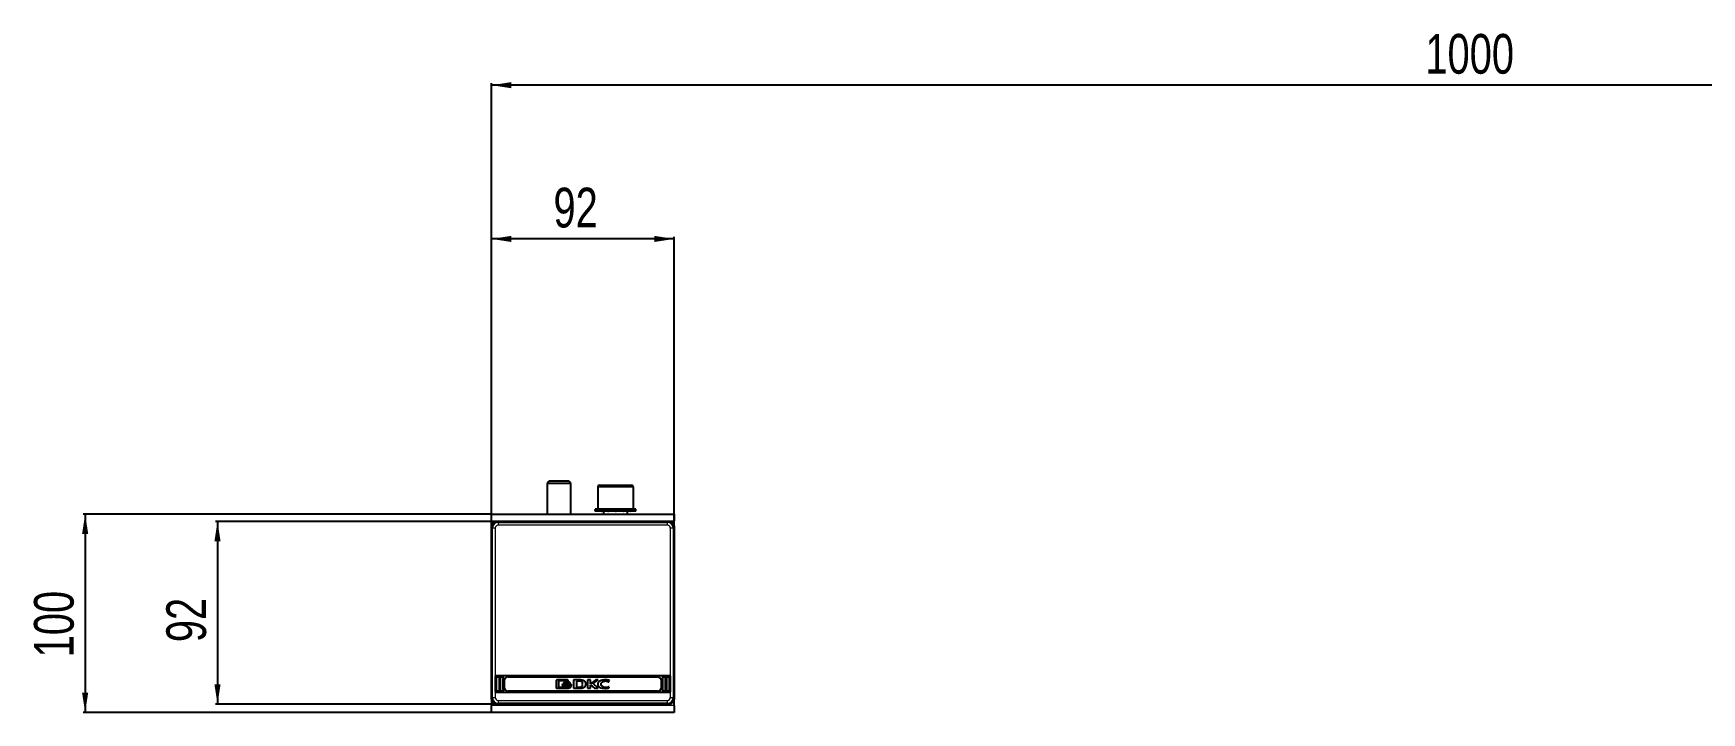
# Model space of a CAD drawing. Header units: millimetres. Extents: x -438 to 3468, y -870 to 660.
# Drawn here: x -434 to 406, y 195 to 537 of the extents above; entities that cross this region are included whole.
import ezdxf

# ---------------------------------------------------------------- set-up
doc = ezdxf.new("R2010")
doc.units = ezdxf.units.MM
doc.layers.add('FORMAT', color=7, linetype='Continuous')
doc.styles.add('SLDTEXTSTYLE0', font='TXT', dxfattribs={"width": 0.75})
doc.dimstyles.new('SLDDIMSTYLE0', dxfattribs={"dimtxt": 20, "dimasz": 10, "dimexe": 0, "dimexo": 0.0625, "dimgap": 5, "dimtad": 2, "dimdec": 1, "dimrnd": 1e-09, "dimzin": 12, "dimdsep": 46, "dimtxsty": 'SLDTEXTSTYLE0', "dimsah": 1, "dimcen": 0.09, "dimadec": 0, "dimazin": 3, "dimtfac": 1, "dimtofl": 0, "dimtmove": 0, "dimatfit": 3, "dimfxl": 0, "dimfrac": 2, "dimtolj": 1, "dimtzin": 12, "dimarcsym": 0})

# ---------------------------------------------------------------- blocks, each defined once
blk = doc.blocks.new('_D')
at = {"layer": 'FORMAT'}
for p, q in [((-203.42, 288.93), (-203.42, 434.45)), ((-111.42, 433.45), (-203.42, 433.45)), ((-111.42, 288.93), (-111.42, 434.45))]:
    blk.add_line(p, q, dxfattribs=at)
for points in [[(-203.42, 433.45), (-193.42, 431.91), (-193.42, 434.99)], [(-111.42, 433.45), (-121.42, 434.99), (-121.42, 431.91)]]:
    blk.add_solid(points, dxfattribs=at)
at = {"layer": 'FORMAT', "insert": (-172.2, 459.23), "char_height": 20, "attachment_point": 1, "style": 'SLDTEXTSTYLE0'}
blk.add_mtext('92', dxfattribs=at)
blk = doc.blocks.new('_D_1')
at = {"layer": 'FORMAT'}
for p, q in [((-203.43, 294.95), (-409.1, 294.95)), ((-408.1, 294.95), (-408.1, 194.95)), ((-203.43, 194.95), (-409.1, 194.95))]:
    blk.add_line(p, q, dxfattribs=at)
for points in [[(-408.1, 294.95), (-409.64, 284.95), (-406.56, 284.95)], [(-408.1, 194.95), (-406.56, 204.95), (-409.64, 204.95)]]:
    blk.add_solid(points, dxfattribs=at)
at = {"layer": 'FORMAT', "insert": (-433.88, 222.78), "char_height": 20, "attachment_point": 1, "rotation": 90, "style": 'SLDTEXTSTYLE0'}
blk.add_mtext('100', dxfattribs=at)
blk = doc.blocks.new('_D_2')
at = {"layer": 'FORMAT'}
for p, q in [((-149.93, 291.2), (-342.43, 291.2)), ((-341.43, 291.2), (-341.43, 199.2)), ((-149.93, 199.2), (-342.43, 199.2))]:
    blk.add_line(p, q, dxfattribs=at)
for points in [[(-341.43, 291.2), (-342.97, 281.2), (-339.89, 281.2)], [(-341.43, 199.2), (-339.89, 209.2), (-342.97, 209.2)]]:
    blk.add_solid(points, dxfattribs=at)
at = {"layer": 'FORMAT', "insert": (-367.21, 230.42), "char_height": 20, "attachment_point": 1, "rotation": 90, "style": 'SLDTEXTSTYLE0'}
blk.add_mtext('92', dxfattribs=at)
blk = doc.blocks.new('_D_3')
at = {"layer": 'FORMAT'}
for p, q in [((-203.42, 288.93), (-203.42, 511.86)), ((796.58, 510.86), (-203.42, 510.86)), ((796.58, 288.93), (796.58, 511.86))]:
    blk.add_line(p, q, dxfattribs=at)
for points in [[(-203.42, 510.86), (-193.42, 509.32), (-193.42, 512.4)], [(796.58, 510.86), (786.58, 512.4), (786.58, 509.32)]]:
    blk.add_solid(points, dxfattribs=at)
at = {"layer": 'FORMAT', "insert": (267.02, 536.64), "char_height": 20, "attachment_point": 1, "style": 'SLDTEXTSTYLE0'}
blk.add_mtext('1000', dxfattribs=at)

msp = doc.modelspace()

# ---------------------------------------------------------------- linework, layer by layer
at = {"color": 7, "linetype": 'Continuous', "lineweight": 25}
for p, q in [((-174.35, 311.45), (-175.42, 310.37)), ((-164.5, 311.45), (-174.35, 311.45)), ((-163.42, 310.37), (-164.5, 311.45)), ((-175.42, 310.37), (-175.42, 294.95)), ((-163.42, 310.37), (-175.42, 310.37)), ((-163.42, 294.95), (-163.42, 310.37)), ((-149.92, 308.45), (-149.92, 297.45)), ((-148.92, 309.45), (-140.5, 309.45)), ((-140.5, 309.45), (-132.92, 309.45)), ((-131.92, 297.45), (-131.92, 308.45)), ((-203.42, 291.45), (-203.42, 294.95)), ((-203.42, 294.95), (-111.42, 294.95)), ((-151.17, 297.45), (-151.17, 296.45)), ((-151.17, 297.45), (-151.17, 297.2)), ((-150.37, 297.45), (-151.17, 297.45)), ((-151.17, 297.45), (-151.17, 297.45)), ((-151.17, 296.45), (-151.17, 296.7)), ((-150.37, 296.45), (-151.17, 296.45)), ((-151.17, 296.45), (-151.17, 296.45)), ((-150.37, 297.45), (-150.27, 297.45)), ((-150.37, 296.45), (-150.27, 296.45)), ((-150.27, 297.45), (-150.27, 297.2)), ((-148.13, 297.45), (-150.27, 297.45)), ((-150.27, 296.45), (-150.27, 296.7)), ((-148.13, 296.45), (-150.27, 296.45)), ((-148.13, 297.45), (-147.95, 297.45)), ((-148.13, 296.45), (-147.95, 296.45)), ((-147.95, 297.45), (-147.95, 297.2)), ((-144.8, 297.45), (-147.95, 297.45)), ((-147.95, 296.45), (-147.95, 296.7)), ((-144.8, 296.45), (-147.95, 296.45)), ((-146.92, 296.45), (-146.92, 294.95)), ((-144.8, 297.45), (-144.56, 297.45)), ((-144.8, 296.45), (-144.56, 296.45)), ((-144.56, 297.45), (-144.56, 297.2)), ((-140.87, 297.45), (-144.56, 297.45)), ((-144.56, 296.45), (-144.56, 296.7)), ((-140.87, 296.45), (-144.56, 296.45)), ((-140.87, 297.45), (-140.69, 297.45)), ((-140.87, 297.45), (-140.78, 297.45)), ((-140.87, 296.45), (-140.69, 296.45)), ((-140.69, 296.45), (-140.62, 296.45)), ((-140.66, 297.45), (-140.62, 297.45)), ((-140.62, 297.45), (-140.62, 297.2)), ((-136.95, 297.45), (-140.62, 297.45)), ((-140.62, 296.45), (-140.62, 296.7)), ((-136.95, 296.45), (-140.62, 296.45)), ((-136.95, 297.45), (-136.72, 297.45)), ((-136.95, 296.45), (-136.72, 296.45)), ((-136.72, 297.45), (-136.72, 297.2)), ((-133.64, 297.45), (-136.72, 297.45)), ((-136.72, 296.45), (-136.72, 296.7)), ((-133.64, 296.45), (-136.72, 296.45)), ((-134.92, 294.95), (-134.92, 296.45)), ((-133.64, 297.45), (-133.46, 297.45)), ((-133.64, 296.45), (-133.46, 296.45)), ((-133.46, 297.45), (-133.46, 297.2)), ((-131.43, 297.45), (-133.46, 297.45)), ((-133.46, 296.45), (-133.46, 296.7)), ((-131.43, 296.45), (-133.46, 296.45)), ((-131.43, 297.45), (-131.34, 297.45)), ((-131.43, 296.45), (-131.34, 296.45)), ((-131.34, 297.45), (-131.34, 297.2)), ((-130.67, 297.45), (-131.34, 297.45)), ((-131.34, 296.45), (-131.34, 296.7)), ((-130.67, 296.45), (-131.34, 296.45)), ((-130.67, 296.45), (-130.67, 297.45)), ((-111.42, 294.95), (-111.42, 291.45)), ((-203.42, 291.45), (-203.42, 288.92)), ((-203.42, 288.3), (-203.42, 288.92)), ((-203.42, 202.1), (-203.42, 288.3)), ((-201.15, 291.2), (-200.52, 291.2)), ((-200.52, 291.2), (-164.92, 291.2)), ((-164.92, 291.2), (-164.92, 291.06)), ((-164.42, 290.93), (-150.42, 290.93)), ((-149.92, 291.06), (-149.92, 291.2)), ((-149.92, 291.2), (-114.32, 291.2)), ((-114.32, 291.2), (-113.7, 291.2)), ((-111.42, 288.92), (-111.42, 291.45)), ((-111.42, 288.92), (-111.42, 288.3)), ((-111.42, 288.3), (-111.42, 202.1)), ((-113.32, 213.4), (-201.52, 213.4)), ((-201.52, 213.4), (-201.52, 205.2)), ((-201.02, 205.9), (-201.02, 212.7)), ((-200.82, 212.9), (-199.72, 212.9)), ((-199.52, 212.7), (-199.52, 205.9)), ((-199.02, 205.9), (-199.02, 212.7)), ((-198.82, 212.9), (-197.72, 212.9)), ((-197.52, 212.7), (-197.52, 205.9)), ((-197.02, 207.7), (-197.02, 210.9)), ((-195.02, 212.9), (-119.82, 212.9)), ((-170.85, 210.96), (-170.85, 207.64)), ((-165.17, 211.4), (-170.41, 211.4)), ((-169.44, 211.07), (-165.26, 211.07)), ((-169.44, 207.53), (-169.44, 211.07)), ((-165.26, 211.07), (-165.26, 210.68)), ((-165.26, 210.68), (-164.74, 210.68)), ((-164.74, 210.68), (-164.74, 210.96)), ((-159.28, 211.42), (-162.1, 211.4)), ((-162.1, 211.4), (-162.1, 207.2)), ((-159.48, 210.83), (-160.52, 210.82)), ((-160.52, 210.82), (-160.52, 207.72)), ((-155, 211.4), (-155, 207.2)), ((-153.51, 211.4), (-155, 211.4)), ((-153.51, 209.43), (-153.51, 211.4)), ((-150.84, 211.4), (-153.51, 209.43)), ((-152.24, 209.54), (-149.71, 211.4)), ((-149.71, 211.4), (-150.84, 211.4)), ((-144.44, 210.38), (-144.25, 210.38)), ((-144.25, 210.38), (-143.99, 211.1)), ((-117.82, 207.7), (-117.82, 210.9)), ((-117.32, 212.7), (-117.32, 205.9)), ((-117.12, 212.9), (-116.02, 212.9)), ((-115.82, 205.9), (-115.82, 212.7)), ((-115.32, 212.7), (-115.32, 205.9)), ((-115.12, 212.9), (-114.02, 212.9)), ((-113.82, 205.9), (-113.82, 212.7)), ((-113.32, 205.2), (-113.32, 213.4)), ((-203.42, 201.47), (-203.42, 202.1)), ((-201.52, 205.2), (-113.32, 205.2)), ((-199.72, 205.7), (-200.82, 205.7)), ((-197.72, 205.7), (-198.82, 205.7)), ((-119.82, 205.7), (-195.02, 205.7)), ((-170.41, 207.2), (-165.17, 207.2)), ((-166.98, 207.52), (-169.44, 207.53)), ((-167.7, 209.38), (-167.7, 208.93)), ((-167.7, 208.67), (-167.7, 208.2)), ((-163.25, 208.83), (-163.25, 209.28)), ((-163.25, 208.1), (-163.25, 208.57)), ((-162.1, 207.2), (-159.42, 207.21)), ((-160.52, 207.72), (-159.57, 207.73)), ((-159.42, 207.21), (-159.41, 207.21)), ((-159.41, 207.21), (-159.39, 207.21)), ((-155, 207.2), (-153.49, 207.2)), ((-153.49, 208.96), (-151.48, 207.2)), ((-153.49, 207.2), (-153.49, 208.96)), ((-149.65, 207.2), (-152.24, 209.54)), ((-151.48, 207.2), (-149.65, 207.2)), ((-144.26, 207.43), (-144.07, 207.97)), ((-144.07, 207.97), (-144.23, 207.97)), ((-116.02, 205.7), (-117.12, 205.7)), ((-114.02, 205.7), (-115.12, 205.7)), ((-111.42, 202.1), (-111.42, 201.47)), ((-203.42, 201.47), (-203.42, 198.45)), ((-203.42, 194.95), (-203.42, 198.45)), ((-111.42, 194.95), (-203.42, 194.95)), ((-200.52, 199.2), (-201.15, 199.2)), ((-164.92, 199.2), (-200.52, 199.2)), ((-164.92, 199.2), (-164.92, 199.33)), ((-164.42, 199.47), (-150.42, 199.47)), ((-149.92, 199.33), (-149.92, 199.2)), ((-114.32, 199.2), (-149.92, 199.2)), ((-113.7, 199.2), (-114.32, 199.2)), ((-111.42, 198.45), (-111.42, 201.47)), ((-111.42, 198.45), (-111.42, 194.95))]:
    msp.add_line(p, q, dxfattribs=at)
at = {"color": 8, "linetype": 'Continuous', "lineweight": 18}
for p, q in [((-140.45, 308.45), (-149.92, 308.45)), ((-131.92, 308.45), (-140.45, 308.45)), ((-203.42, 291.45), (-111.42, 291.45)), ((-202.97, 287.85), (-203.42, 288.3)), ((-201.52, 287.85), (-202.97, 287.85)), ((-202.97, 202.55), (-202.97, 287.85)), ((-201.52, 287.85), (-201.52, 213.4)), ((-200.52, 291.2), (-200.07, 290.74)), ((-200.07, 290.74), (-200.07, 289.3)), ((-200.07, 290.74), (-114.77, 290.74)), ((-114.77, 289.3), (-200.07, 289.3)), ((-114.77, 290.74), (-114.32, 291.2)), ((-114.77, 289.3), (-114.77, 290.74)), ((-113.32, 213.4), (-113.32, 287.85)), ((-111.87, 287.85), (-113.32, 287.85)), ((-111.42, 288.3), (-111.87, 287.85)), ((-111.87, 287.85), (-111.87, 202.55)), ((-201.02, 212.7), (-200.92, 212.7)), ((-201.02, 205.9), (-201.02, 212.7)), ((-201.02, 212.7), (-201.02, 212.7)), ((-200.92, 212.7), (-200.92, 205.9)), ((-200.82, 212.8), (-200.82, 212.9)), ((-200.82, 212.9), (-199.72, 212.9)), ((-200.82, 212.9), (-200.82, 212.9)), ((-199.72, 212.8), (-200.82, 212.8)), ((-199.72, 212.8), (-199.72, 212.9)), ((-199.72, 212.9), (-199.72, 212.9)), ((-199.62, 205.9), (-199.62, 212.7)), ((-199.62, 212.7), (-199.52, 212.7)), ((-199.52, 212.7), (-199.52, 205.9)), ((-199.52, 212.7), (-199.52, 212.7)), ((-199.02, 212.7), (-198.92, 212.7)), ((-199.02, 205.9), (-199.02, 212.7)), ((-199.02, 212.7), (-199.02, 212.7)), ((-198.92, 212.7), (-198.92, 205.9)), ((-198.82, 212.8), (-198.82, 212.9)), ((-198.82, 212.9), (-197.72, 212.9)), ((-198.82, 212.9), (-198.82, 212.9)), ((-197.72, 212.8), (-198.82, 212.8)), ((-197.72, 212.8), (-197.72, 212.9)), ((-197.72, 212.9), (-197.72, 212.9)), ((-197.62, 205.9), (-197.62, 212.7)), ((-197.62, 212.7), (-197.52, 212.7)), ((-197.52, 212.7), (-197.52, 205.9)), ((-197.52, 212.7), (-197.52, 212.7)), ((-197.02, 207.7), (-197.02, 210.9)), ((-196.92, 210.9), (-197.02, 210.9)), ((-197.02, 210.9), (-197.02, 210.9)), ((-196.92, 210.9), (-196.92, 207.7)), ((-195.02, 212.9), (-119.82, 212.9)), ((-195.02, 212.8), (-195.02, 212.9)), ((-195.02, 212.9), (-195.02, 212.9)), ((-119.82, 212.8), (-195.02, 212.8)), ((-119.82, 212.9), (-119.82, 212.8)), ((-119.82, 212.9), (-119.82, 212.9)), ((-117.92, 207.7), (-117.92, 210.9)), ((-117.82, 210.9), (-117.92, 210.9)), ((-117.82, 210.9), (-117.82, 207.7)), ((-117.82, 210.9), (-117.82, 210.9)), ((-117.32, 212.7), (-117.22, 212.7)), ((-117.32, 205.9), (-117.32, 212.7)), ((-117.32, 212.7), (-117.32, 212.7)), ((-117.22, 212.7), (-117.22, 205.9)), ((-117.12, 212.9), (-117.12, 212.8)), ((-117.12, 212.9), (-116.02, 212.9)), ((-117.12, 212.9), (-117.12, 212.9)), ((-116.02, 212.8), (-117.12, 212.8)), ((-116.02, 212.9), (-116.02, 212.8)), ((-116.02, 212.9), (-116.02, 212.9)), ((-115.92, 205.9), (-115.92, 212.7)), ((-115.92, 212.7), (-115.82, 212.7)), ((-115.82, 212.7), (-115.82, 205.9)), ((-115.82, 212.7), (-115.82, 212.7)), ((-115.32, 205.9), (-115.32, 212.7)), ((-115.22, 212.7), (-115.32, 212.7)), ((-115.32, 212.7), (-115.32, 212.7)), ((-115.22, 212.7), (-115.22, 205.9)), ((-115.12, 212.8), (-115.12, 212.9)), ((-115.12, 212.9), (-114.02, 212.9)), ((-115.12, 212.9), (-115.12, 212.9)), ((-114.02, 212.8), (-115.12, 212.8)), ((-114.02, 212.8), (-114.02, 212.9)), ((-114.02, 212.9), (-114.02, 212.9)), ((-113.92, 205.9), (-113.92, 212.7)), ((-113.82, 212.7), (-113.92, 212.7)), ((-113.82, 212.7), (-113.82, 205.9)), ((-113.82, 212.7), (-113.82, 212.7)), ((-203.42, 202.1), (-202.97, 202.55)), ((-202.97, 202.55), (-201.52, 202.55)), ((-201.52, 205.2), (-201.52, 202.55)), ((-201.02, 205.9), (-200.92, 205.9)), ((-201.02, 205.9), (-201.02, 205.9)), ((-200.82, 205.8), (-199.72, 205.8)), ((-200.82, 205.7), (-200.82, 205.8)), ((-199.72, 205.7), (-200.82, 205.7)), ((-200.82, 205.7), (-200.82, 205.7)), ((-199.72, 205.7), (-199.72, 205.8)), ((-199.72, 205.7), (-199.72, 205.7)), ((-199.62, 205.9), (-199.52, 205.9)), ((-199.52, 205.9), (-199.52, 205.9)), ((-199.02, 205.9), (-198.92, 205.9)), ((-199.02, 205.9), (-199.02, 205.9)), ((-198.82, 205.8), (-197.72, 205.8)), ((-198.82, 205.7), (-198.82, 205.8)), ((-197.72, 205.7), (-198.82, 205.7)), ((-198.82, 205.7), (-198.82, 205.7)), ((-197.72, 205.7), (-197.72, 205.8)), ((-197.72, 205.7), (-197.72, 205.7)), ((-197.62, 205.9), (-197.52, 205.9)), ((-197.52, 205.9), (-197.52, 205.9)), ((-196.92, 207.7), (-197.02, 207.7)), ((-197.02, 207.7), (-197.02, 207.7)), ((-195.02, 205.8), (-119.82, 205.8)), ((-195.02, 205.8), (-195.02, 205.7)), ((-119.82, 205.7), (-195.02, 205.7)), ((-195.02, 205.7), (-195.02, 205.7)), ((-119.82, 205.7), (-119.82, 205.8)), ((-119.82, 205.7), (-119.82, 205.7)), ((-117.82, 207.7), (-117.92, 207.7)), ((-117.82, 207.7), (-117.82, 207.7)), ((-117.32, 205.9), (-117.22, 205.9)), ((-117.32, 205.9), (-117.32, 205.9)), ((-117.12, 205.8), (-116.02, 205.8)), ((-117.12, 205.8), (-117.12, 205.7)), ((-116.02, 205.7), (-117.12, 205.7)), ((-117.12, 205.7), (-117.12, 205.7)), ((-116.02, 205.8), (-116.02, 205.7)), ((-116.02, 205.7), (-116.02, 205.7)), ((-115.92, 205.9), (-115.82, 205.9)), ((-115.82, 205.9), (-115.82, 205.9)), ((-115.22, 205.9), (-115.32, 205.9)), ((-115.32, 205.9), (-115.32, 205.9)), ((-115.12, 205.7), (-115.12, 205.8)), ((-115.12, 205.8), (-114.02, 205.8)), ((-114.02, 205.7), (-115.12, 205.7)), ((-115.12, 205.7), (-115.12, 205.7)), ((-114.02, 205.7), (-114.02, 205.8)), ((-114.02, 205.7), (-114.02, 205.7)), ((-113.82, 205.9), (-113.92, 205.9)), ((-113.82, 205.9), (-113.82, 205.9)), ((-113.32, 202.55), (-113.32, 205.2)), ((-113.32, 202.55), (-111.87, 202.55)), ((-111.87, 202.55), (-111.42, 202.1)), ((-111.42, 198.45), (-203.42, 198.45)), ((-200.07, 199.65), (-200.52, 199.2)), ((-200.07, 201.1), (-114.77, 201.1)), ((-200.07, 201.1), (-200.07, 199.65)), ((-114.77, 199.65), (-200.07, 199.65)), ((-114.77, 199.65), (-114.77, 201.1)), ((-114.32, 199.2), (-114.77, 199.65))]:
    msp.add_line(p, q, dxfattribs=at)
at = {"color": 7, "linetype": 'Continuous', "lineweight": 25}
for centre, radius, start, end in [((-148.92, 308.45), 1, 90, 180), ((-132.92, 308.45), 1, 0, 90), ((-200.82, 212.7), 0.2, 90, 180), ((-199.72, 212.7), 0.2, 360, 90), ((-198.82, 212.7), 0.2, 90, 180), ((-197.72, 212.7), 0.2, 360, 90), ((-195.02, 210.9), 2, 90, 180), ((-119.82, 210.9), 2, 0, 90), ((-117.12, 212.7), 0.2, 90, 180), ((-116.02, 212.7), 0.2, 0, 90), ((-115.12, 212.7), 0.2, 90, 180), ((-114.02, 212.7), 0.2, 0, 90), ((-200.82, 205.9), 0.2, 180, 270), ((-199.72, 205.9), 0.2, 270, 360), ((-198.82, 205.9), 0.2, 180, 270), ((-197.72, 205.9), 0.2, 270, 360), ((-195.02, 207.7), 2, 180, 270), ((-119.82, 207.7), 2, 270, 0), ((-117.12, 205.9), 0.2, 180, 270), ((-116.02, 205.9), 0.2, 270, 0), ((-115.12, 205.9), 0.2, 180, 270), ((-114.02, 205.9), 0.2, 270, 0)]:
    msp.add_arc(centre, radius, start, end, dxfattribs=at)
at = {"color": 8, "linetype": 'Continuous', "lineweight": 18}
for centre, radius, start, end in [((-200.82, 212.7), 0.198, 90, 180), ((-200.82, 212.7), 0.0982, 90, 180), ((-199.72, 212.7), 0.198, 360, 90), ((-199.72, 212.7), 0.0982, 0, 90), ((-198.82, 212.7), 0.198, 90, 180), ((-198.82, 212.7), 0.0982, 90, 180), ((-197.72, 212.7), 0.198, 360, 90), ((-197.72, 212.7), 0.0982, 360, 90), ((-195.02, 210.9), 2, 90, 180), ((-195.02, 210.9), 1.9, 90, 180), ((-119.82, 210.9), 2, 0, 90), ((-119.82, 210.9), 1.9, 0, 90), ((-117.12, 212.7), 0.198, 90, 180), ((-117.12, 212.7), 0.0982, 90, 180), ((-116.02, 212.7), 0.198, 0, 90), ((-116.02, 212.7), 0.0982, 0, 90), ((-115.12, 212.7), 0.198, 90, 180), ((-115.12, 212.7), 0.0982, 90, 180), ((-114.02, 212.7), 0.198, 0, 90), ((-114.02, 212.7), 0.0982, 0, 90), ((-200.82, 205.9), 0.198, 180, 270), ((-200.82, 205.9), 0.0982, 180, 270), ((-199.72, 205.9), 0.0982, 270, 360), ((-199.72, 205.9), 0.198, 270, 360), ((-198.82, 205.9), 0.198, 180, 270), ((-198.82, 205.9), 0.0982, 180, 270), ((-197.72, 205.9), 0.0982, 270, 360), ((-197.72, 205.9), 0.198, 270, 360), ((-195.02, 207.7), 2, 180, 270), ((-195.02, 207.7), 1.9, 180, 270), ((-119.82, 207.7), 1.9, 270, 0), ((-119.82, 207.7), 2, 270, 0), ((-117.12, 205.9), 0.198, 180, 270), ((-117.12, 205.9), 0.0982, 180, 270), ((-116.02, 205.9), 0.0982, 270, 0), ((-116.02, 205.9), 0.198, 270, 0), ((-115.12, 205.9), 0.198, 180, 270), ((-115.12, 205.9), 0.0982, 180, 270), ((-114.02, 205.9), 0.0982, 270, 0), ((-114.02, 205.9), 0.198, 270, 0)]:
    msp.add_arc(centre, radius, start, end, dxfattribs=at)
at = {"color": 7, "linetype": 'Continuous', "lineweight": 25}
for centre, major_axis, ratio, start_param, end_param in [((-200.37, 288.15), (2.27, -2.27), 0.935113, 2.575748, 3.707437), ((-164.42, 291.06), (0.5, 0), 0.267949, 3.141593, 4.712389), ((-150.42, 291.06), (0.5, 0), 0.267949, 4.712389, 6.283185), ((-114.47, 288.15), (-2.27, -2.27), 0.935113, 2.575748, 3.707437), ((-200.37, 202.25), (2.27, 2.27), 0.935113, 2.575748, 3.707437), ((-164.42, 199.33), (0.5, 0), 0.267949, 1.570796, 3.141593), ((-150.42, 199.33), (0.5, 0), 0.267949, 0, 1.570796), ((-114.47, 202.25), (-2.27, 2.27), 0.935113, 2.575748, 3.707437)]:
    msp.add_ellipse(centre, major_axis=major_axis, ratio=ratio, start_param=start_param, end_param=end_param, dxfattribs=at)
at = {"color": 8, "linetype": 'Continuous', "lineweight": 18}
for centre, major_axis, ratio, start_param, end_param in [((-199.97, 287.74), (2.13, -2.13), 0.997754, 2.389713, 3.893472), ((-199.97, 287.74), (1.13, -1.13), 0.935113, 2.389713, 3.893472), ((-114.88, 287.74), (2.13, 2.13), 0.997754, 5.531306, 7.035065), ((-114.88, 287.74), (-1.13, -1.13), 0.935113, 2.389713, 3.893472), ((-199.97, 202.65), (2.13, 2.13), 0.997754, 2.389713, 3.893472), ((-199.97, 202.65), (1.13, 1.13), 0.935113, 2.389713, 3.893472), ((-114.88, 202.65), (-1.13, 1.13), 0.935113, 2.389713, 3.893472), ((-114.88, 202.65), (-2.13, 2.13), 0.997754, 2.389713, 3.893472)]:
    msp.add_ellipse(centre, major_axis=major_axis, ratio=ratio, start_param=start_param, end_param=end_param, dxfattribs=at)
at = {"color": 7, "linetype": 'Continuous', "lineweight": 25}
for points, knots in [([(-151.17, 297.2), (-151.17, 297.24), (-151.17, 297.3), (-151.17, 297.38), (-151.17, 297.43), (-151.17, 297.45)], [0, 0, 0, 0, 0.4999808, 0.7499881, 1, 1, 1, 1]), ([(-151.17, 296.45), (-151.17, 296.47), (-151.17, 296.51), (-151.17, 296.59), (-151.17, 296.66), (-151.17, 296.7)], [0, 0, 0, 0, 0.25014, 0.50028, 1, 1, 1, 1]), ([(-150.27, 297.2), (-150.29, 297.24), (-150.31, 297.3), (-150.35, 297.38), (-150.36, 297.43), (-150.37, 297.45)], [0, 0, 0, 0, 0.4999808, 0.7499881, 1, 1, 1, 1]), ([(-150.37, 296.45), (-150.36, 296.47), (-150.35, 296.51), (-150.31, 296.59), (-150.29, 296.66), (-150.27, 296.7)], [0, 0, 0, 0, 0.25014, 0.50028, 1, 1, 1, 1]), ([(-147.95, 297.2), (-147.98, 297.24), (-148.03, 297.3), (-148.09, 297.38), (-148.12, 297.43), (-148.13, 297.45)], [0, 0, 0, 0, 0.499981, 0.749988, 1, 1, 1, 1]), ([(-148.13, 296.45), (-148.12, 296.47), (-148.09, 296.51), (-148.03, 296.59), (-147.98, 296.66), (-147.95, 296.7)], [0, 0, 0, 0, 0.25014, 0.50028, 1, 1, 1, 1]), ([(-144.56, 297.2), (-144.6, 297.24), (-144.66, 297.3), (-144.74, 297.38), (-144.78, 297.43), (-144.8, 297.45)], [0, 0, 0, 0, 0.499981, 0.749988, 1, 1, 1, 1]), ([(-144.8, 296.45), (-144.78, 296.47), (-144.74, 296.51), (-144.66, 296.59), (-144.6, 296.66), (-144.56, 296.7)], [0, 0, 0, 0, 0.25014, 0.50028, 1, 1, 1, 1]), ([(-140.62, 297.2), (-140.66, 297.24), (-140.72, 297.3), (-140.81, 297.38), (-140.85, 297.43), (-140.87, 297.45)], [0, 0, 0, 0, 0.499981, 0.749988, 1, 1, 1, 1]), ([(-140.87, 296.45), (-140.85, 296.47), (-140.81, 296.51), (-140.72, 296.59), (-140.66, 296.66), (-140.62, 296.7)], [0, 0, 0, 0, 0.25014, 0.50028, 1, 1, 1, 1]), ([(-140.62, 297.2), (-140.63, 297.27), (-140.66, 297.4), (-140.68, 297.43), (-140.69, 297.45)], [0, 0, 0, 0, 0.561794, 1, 1, 1, 1]), ([(-140.62, 296.7), (-140.63, 296.62), (-140.66, 296.49), (-140.68, 296.46), (-140.69, 296.45)], [0, 0, 0, 0, 0.561794, 1, 1, 1, 1]), ([(-136.72, 297.2), (-136.76, 297.24), (-136.82, 297.3), (-136.89, 297.38), (-136.93, 297.43), (-136.95, 297.45)], [0, 0, 0, 0, 0.499981, 0.749988, 1, 1, 1, 1]), ([(-136.95, 296.45), (-136.93, 296.47), (-136.89, 296.51), (-136.82, 296.59), (-136.76, 296.66), (-136.72, 296.7)], [0, 0, 0, 0, 0.25014, 0.50028, 1, 1, 1, 1]), ([(-133.46, 297.2), (-133.49, 297.24), (-133.54, 297.3), (-133.59, 297.38), (-133.62, 297.43), (-133.64, 297.45)], [0, 0, 0, 0, 0.499981, 0.749988, 1, 1, 1, 1]), ([(-133.64, 296.45), (-133.62, 296.47), (-133.59, 296.51), (-133.54, 296.59), (-133.49, 296.66), (-133.46, 296.7)], [0, 0, 0, 0, 0.25014, 0.50028, 1, 1, 1, 1]), ([(-131.34, 297.2), (-131.36, 297.24), (-131.38, 297.3), (-131.41, 297.38), (-131.42, 297.43), (-131.43, 297.45)], [0, 0, 0, 0, 0.499981, 0.749988, 1, 1, 1, 1]), ([(-131.43, 296.45), (-131.42, 296.47), (-131.41, 296.51), (-131.38, 296.59), (-131.36, 296.66), (-131.34, 296.7)], [0, 0, 0, 0, 0.25014, 0.50028, 1, 1, 1, 1]), ([(-170.41, 211.4), (-170.48, 211.39), (-170.61, 211.37), (-170.75, 211.26), (-170.83, 211.11), (-170.84, 211.01), (-170.85, 210.96)], [0, 0, 0, 0, 0.281303, 0.555629, 0.773878, 1, 1, 1, 1]), ([(-165.45, 210.45), (-165.7, 210.43), (-166.17, 210.4), (-166.75, 210.17), (-167.17, 209.88), (-167.32, 209.63), (-167.39, 209.51)], [0, 0, 0, 0, 0.32886, 0.6213684, 0.8224445, 1, 1, 1, 1]), ([(-167.29, 209.34), (-167.19, 209.46), (-166.95, 209.72), (-166.32, 210.03), (-165.79, 210.07), (-165.45, 210.1)], [0, 0, 0, 0, 0.235625, 0.507433, 1, 1, 1, 1]), ([(-163.5, 209.48), (-163.55, 209.58), (-163.66, 209.8), (-163.96, 210.04), (-164.53, 210.36), (-165.06, 210.41), (-165.45, 210.45)], [0, 0, 0, 0, 0.149079, 0.314363, 0.498773, 1, 1, 1, 1]), ([(-165.45, 210.1), (-165.22, 210.09), (-164.8, 210.07), (-164.26, 209.88), (-163.84, 209.63), (-163.67, 209.42), (-163.59, 209.32)], [0, 0, 0, 0, 0.322978, 0.614423, 0.818337, 1, 1, 1, 1]), ([(-164.74, 210.96), (-164.74, 211.02), (-164.76, 211.15), (-164.88, 211.3), (-165.02, 211.38), (-165.12, 211.39), (-165.17, 211.4)], [0, 0, 0, 0, 0.2852483, 0.5605631, 0.7771515, 1, 1, 1, 1]), ([(-158.83, 210.78), (-158.96, 210.79), (-159.18, 210.82), (-159.39, 210.83), (-159.48, 210.83)], [0, 0, 0, 0, 0.5866346, 1, 1, 1, 1]), ([(-156.91, 210.98), (-157.07, 211.05), (-157.43, 211.22), (-158.23, 211.38), (-158.86, 211.4), (-159.28, 211.42)], [0, 0, 0, 0, 0.216742, 0.489643, 1, 1, 1, 1]), ([(-157.48, 209.3), (-157.49, 209.44), (-157.49, 209.68), (-157.56, 210), (-157.69, 210.26), (-157.92, 210.5), (-158.32, 210.67), (-158.65, 210.74), (-158.83, 210.78)], [0, 0, 0, 0, 0.176808, 0.319231, 0.43938, 0.552395, 0.749205, 1, 1, 1, 1]), ([(-157.64, 207.35), (-157.42, 207.42), (-157, 207.55), (-156.47, 207.91), (-156.07, 208.36), (-155.83, 208.88), (-155.78, 209.45), (-155.94, 210.02), (-156.32, 210.57), (-156.7, 210.84), (-156.91, 210.98)], [0, 0, 0, 0, 0.138091, 0.265455, 0.384013, 0.496103, 0.605759, 0.71979, 0.847662, 1, 1, 1, 1]), ([(-146.1, 211.45), (-146.6, 211.42), (-147.53, 211.37), (-148.76, 210.93), (-149.52, 210.36), (-149.87, 209.79), (-149.9, 209.5), (-149.92, 209.35)], [0, 0, 0, 0, 0.315674, 0.58952, 0.813199, 0.909026, 1, 1, 1, 1]), ([(-148.24, 209.25), (-148.22, 209.42), (-148.18, 209.76), (-147.88, 210.2), (-147.43, 210.57), (-146.81, 210.85), (-146.32, 210.88), (-146.07, 210.9)], [0, 0, 0, 0, 0.165415, 0.334737, 0.516014, 0.747902, 1, 1, 1, 1]), ([(-143.99, 211.1), (-144.36, 211.21), (-145.05, 211.42), (-145.77, 211.44), (-146.1, 211.45)], [0, 0, 0, 0, 0.5368, 1, 1, 1, 1]), ([(-146.07, 210.9), (-145.73, 210.87), (-145.14, 210.82), (-144.65, 210.51), (-144.44, 210.38)], [0, 0, 0, 0, 0.579608, 1, 1, 1, 1]), ([(-170.85, 207.64), (-170.84, 207.57), (-170.82, 207.44), (-170.71, 207.3), (-170.57, 207.21), (-170.47, 207.2), (-170.41, 207.2)], [0, 0, 0, 0, 0.285197, 0.560428, 0.777044, 1, 1, 1, 1]), ([(-165.45, 208.38), (-165.74, 208.4), (-166.3, 208.43), (-166.98, 208.67), (-167.47, 208.98), (-167.63, 209.26), (-167.7, 209.38)], [0, 0, 0, 0, 0.341641, 0.638783, 0.834973, 1, 1, 1, 1]), ([(-167.7, 208.93), (-167.64, 208.83), (-167.52, 208.6), (-167.18, 208.34), (-166.51, 208.02), (-165.9, 207.97), (-165.45, 207.93)], [0, 0, 0, 0, 0.13872, 0.298957, 0.48357, 1, 1, 1, 1]), ([(-165.45, 207.67), (-165.74, 207.69), (-166.3, 207.72), (-166.98, 207.96), (-167.47, 208.27), (-167.63, 208.54), (-167.7, 208.67)], [0, 0, 0, 0, 0.34171, 0.638876, 0.835038, 1, 1, 1, 1]), ([(-167.7, 208.2), (-167.66, 208.13), (-167.59, 207.97), (-167.34, 207.73), (-167.12, 207.6), (-166.98, 207.52)], [0, 0, 0, 0, 0.244932, 0.514807, 1, 1, 1, 1]), ([(-167.39, 209.51), (-167.37, 209.48), (-167.35, 209.42), (-167.31, 209.36), (-167.29, 209.34)], [0, 0, 0, 0, 0.556647, 1, 1, 1, 1]), ([(-165.45, 209.9), (-165.84, 209.86), (-166.37, 209.81), (-166.95, 209.5), (-167.13, 209.32), (-167.22, 209.24)], [0, 0, 0, 0, 0.6070991, 0.8137809, 1, 1, 1, 1]), ([(-167.22, 209.24), (-167.19, 209.21), (-167.13, 209.15), (-167.06, 209.1), (-167.03, 209.07)], [0, 0, 0, 0, 0.548878, 1, 1, 1, 1]), ([(-167.03, 209.07), (-166.78, 209.23), (-166.29, 209.52), (-165.72, 209.55), (-165.45, 209.56)], [0, 0, 0, 0, 0.521089, 1, 1, 1, 1]), ([(-165.45, 209.34), (-165.75, 209.33), (-166.25, 209.29), (-166.69, 209.07), (-166.87, 208.97)], [0, 0, 0, 0, 0.5915708, 1, 1, 1, 1]), ([(-166.87, 208.97), (-166.81, 208.94), (-166.69, 208.88), (-166.56, 208.84), (-166.5, 208.82)], [0, 0, 0, 0, 0.541848, 1, 1, 1, 1]), ([(-166.5, 208.82), (-166.31, 208.88), (-165.97, 208.98), (-165.61, 209), (-165.45, 209)], [0, 0, 0, 0, 0.540329, 1, 1, 1, 1]), ([(-163.68, 209.23), (-163.79, 209.34), (-164.03, 209.57), (-164.64, 209.83), (-165.13, 209.88), (-165.45, 209.9)], [0, 0, 0, 0, 0.239541, 0.512395, 1, 1, 1, 1]), ([(-165.45, 209.56), (-165.11, 209.54), (-164.54, 209.5), (-164.06, 209.2), (-163.86, 209.07)], [0, 0, 0, 0, 0.598426, 1, 1, 1, 1]), ([(-164.03, 208.97), (-164.27, 209.09), (-164.72, 209.31), (-165.21, 209.33), (-165.45, 209.34)], [0, 0, 0, 0, 0.528395, 1, 1, 1, 1]), ([(-163.25, 209.28), (-163.31, 209.18), (-163.46, 208.98), (-163.8, 208.75), (-164.45, 208.46), (-165.03, 208.41), (-165.45, 208.38)], [0, 0, 0, 0, 0.141525, 0.304329, 0.489562, 1, 1, 1, 1]), ([(-165.45, 209), (-165.24, 208.99), (-164.89, 208.98), (-164.55, 208.87), (-164.41, 208.82)], [0, 0, 0, 0, 0.579402, 1, 1, 1, 1]), ([(-165.45, 207.93), (-165.17, 207.95), (-164.65, 207.98), (-163.99, 208.19), (-163.51, 208.47), (-163.33, 208.72), (-163.25, 208.83)], [0, 0, 0, 0, 0.33644, 0.632575, 0.831337, 1, 1, 1, 1]), ([(-163.25, 208.57), (-163.31, 208.47), (-163.46, 208.26), (-163.8, 208.04), (-164.45, 207.74), (-165.03, 207.7), (-165.45, 207.67)], [0, 0, 0, 0, 0.141571, 0.304387, 0.489612, 1, 1, 1, 1]), ([(-165.17, 207.2), (-164.96, 207.22), (-164.52, 207.27), (-163.97, 207.51), (-163.51, 207.77), (-163.33, 208), (-163.25, 208.1)], [0, 0, 0, 0, 0.289383, 0.600301, 0.822929, 1, 1, 1, 1]), ([(-164.41, 208.82), (-164.33, 208.84), (-164.2, 208.89), (-164.08, 208.95), (-164.03, 208.97)], [0, 0, 0, 0, 0.5753959, 1, 1, 1, 1]), ([(-163.86, 209.07), (-163.83, 209.1), (-163.76, 209.15), (-163.7, 209.21), (-163.68, 209.23)], [0, 0, 0, 0, 0.569699, 1, 1, 1, 1]), ([(-163.59, 209.32), (-163.57, 209.35), (-163.54, 209.4), (-163.51, 209.45), (-163.5, 209.48)], [0, 0, 0, 0, 0.564632, 1, 1, 1, 1]), ([(-159.57, 207.73), (-159.3, 207.74), (-158.79, 207.75), (-158.17, 207.9), (-157.81, 208.18), (-157.62, 208.47), (-157.5, 208.85), (-157.49, 209.14), (-157.48, 209.3)], [0, 0, 0, 0, 0.2746758, 0.503042, 0.6073811, 0.7165791, 0.8434118, 1, 1, 1, 1]), ([(-159.39, 207.21), (-159.28, 207.21), (-159.06, 207.22), (-158.84, 207.23), (-158.72, 207.23)], [0, 0, 0, 0, 0.486421, 1, 1, 1, 1]), ([(-158.72, 207.23), (-158.52, 207.24), (-158.16, 207.26), (-157.8, 207.32), (-157.64, 207.35)], [0, 0, 0, 0, 0.55183, 1, 1, 1, 1]), ([(-149.92, 209.35), (-149.9, 209.14), (-149.86, 208.7), (-149.49, 208.09), (-148.77, 207.56), (-147.61, 207.2), (-146.66, 207.16), (-146.12, 207.14)], [0, 0, 0, 0, 0.130532, 0.266031, 0.423997, 0.666819, 1, 1, 1, 1]), ([(-146.07, 207.6), (-146.39, 207.63), (-146.99, 207.69), (-147.71, 208.11), (-148.16, 208.65), (-148.22, 209.05), (-148.24, 209.25)], [0, 0, 0, 0, 0.317455, 0.60205, 0.80504, 1, 1, 1, 1]), ([(-146.12, 207.14), (-145.75, 207.16), (-145.12, 207.18), (-144.52, 207.36), (-144.26, 207.43)], [0, 0, 0, 0, 0.577653, 1, 1, 1, 1]), ([(-144.23, 207.97), (-144.55, 207.85), (-145.15, 207.63), (-145.78, 207.61), (-146.07, 207.6)], [0, 0, 0, 0, 0.547643, 1, 1, 1, 1])]:
    msp.add_open_spline(points, degree=3, knots=knots, dxfattribs=at)

# ---------------------------------------------------------------- dimensions: what is measured, and where the dimension line sits
at = {"layer": 'FORMAT'}
for base, p1, picture, middle in [((-203.42, 510.86), (796.58, 288.92), '_D_3', (296.58, 510.86)), ((-203.42, 433.45), (-111.42, 288.92), '_D', (-157.42, 433.45))]:
    dim = msp.add_linear_dim(base=base, p1=p1, p2=(-203.42, 288.92), dimstyle='SLDDIMSTYLE0', dxfattribs=at)
    dim.commit()
    dim.dimension.update_dxf_attribs({"geometry": picture, "text_midpoint": middle, "dimtype": 160})
for base, p1, p2, picture, middle in [((-408.1, 194.95), (-203.42, 294.95), (-203.42, 194.95), '_D_1', (-408.1, 244.95)), ((-341.43, 199.2), (-149.92, 291.2), (-149.92, 199.2), '_D_2', (-341.43, 245.2))]:
    dim = msp.add_linear_dim(base=base, p1=p1, p2=p2, angle=90, dimstyle='SLDDIMSTYLE0', dxfattribs=at)
    dim.commit()
    dim.dimension.update_dxf_attribs({"geometry": picture, "text_midpoint": middle, "dimtype": 160})

doc.saveas('drawing.dxf')
